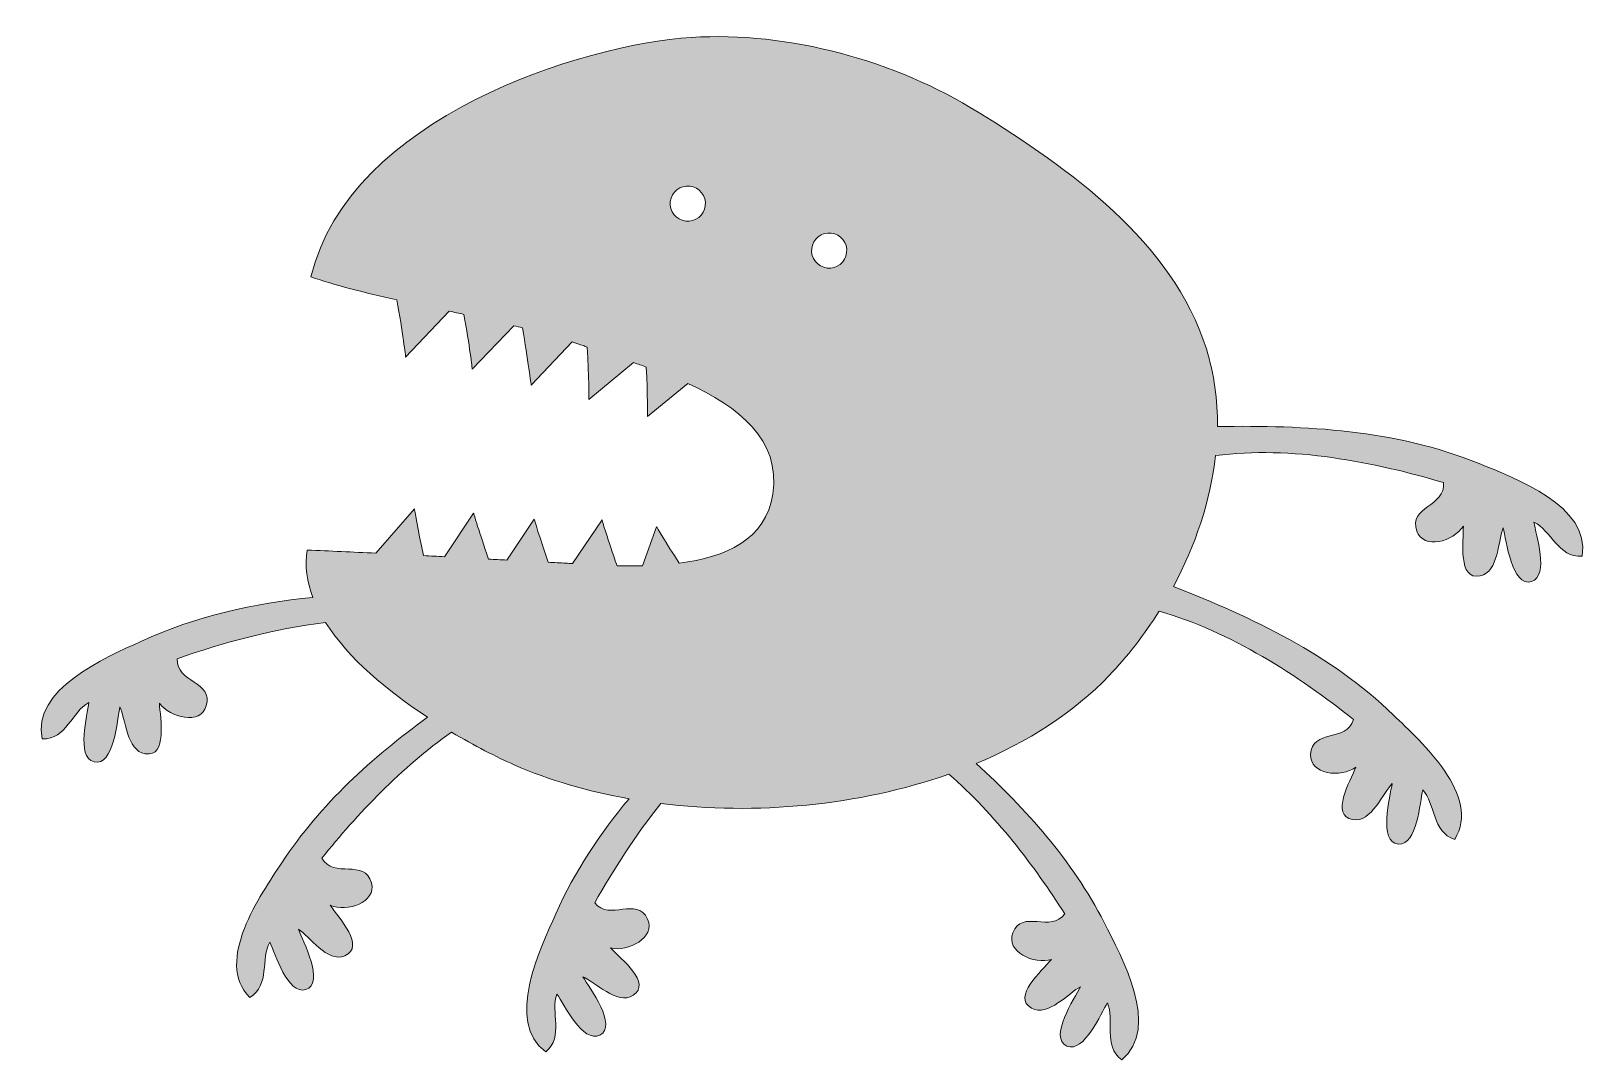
# Model space of a CAD drawing. Header units: inches. Extents: x -1 to 102, y 0 to 68.
import ezdxf

# ---------------------------------------------------------------- set-up
doc = ezdxf.new("R2010")
doc.units = ezdxf.units.IN
doc.header["$MEASUREMENT"] = 0
doc.layers.add('Layer 1', color=7, linetype='Continuous')

msp = doc.modelspace()

# ---------------------------------------------------------------- hatches: boundary and pattern name
at = {"layer": 'Layer 1', "true_color": 0xda789e}
h = msp.add_hatch(color=233, dxfattribs=at)
h.dxf.hatch_style = 2
edge = h.paths.add_edge_path()
edge.add_spline(control_points=[(94.76, 39.3), (89.18, 41.55), (83.37, 41.82), (77.52, 41.74), (77.54, 43.48), (77.31, 45.2), (76.79, 46.85), (74.56, 53.94), (67.75, 58.74), (61.75, 62.46), (56.3, 65.84), (49.3, 67.79), (42.84, 67.38), (35.68, 66.91), (20.34, 62.15), (17.77, 51.6), (19.35, 51.05), (21.33, 50.56), (23.44, 50.09), (23.82, 47.98), (24.02, 46.32), (24.02, 46.32), (24.02, 46.32), (26.89, 49.34), (26.89, 49.34), (27.22, 49.27), (27.54, 49.2), (27.86, 49.13), (28.23, 47.1), (28.41, 45.52), (28.41, 45.52), (28.41, 45.52), (31.15, 48.38), (31.15, 48.38), (31.33, 48.34), (31.52, 48.29), (31.71, 48.25), (32.09, 46.14), (32.29, 44.47), (32.29, 44.47), (32.29, 44.47), (35, 47.31), (35, 47.31), (35.24, 47.24), (35.48, 47.15), (35.71, 47.07), (35.8, 47.04), (35.9, 47), (35.99, 46.97), (36.1, 45.02), (36.09, 43.53), (36.09, 43.53), (36.09, 43.53), (39.04, 45.95), (39.04, 45.95), (39.32, 45.86), (39.6, 45.76), (39.88, 45.66), (39.97, 43.8), (39.96, 42.4), (39.96, 42.4), (39.96, 42.4), (42.61, 44.57), (42.61, 44.57), (45.93, 43.07), (48.75, 40.88), (48.22, 37.29), (47.77, 34.28), (45.09, 33.12), (42.05, 32.73), (41.15, 34.11), (40.56, 35.13), (40.56, 35.13), (40.56, 35.13), (39.62, 32.56), (39.62, 32.56), (39.05, 32.55), (38.49, 32.55), (37.95, 32.56), (37.34, 34.28), (36.96, 35.58), (36.96, 35.58), (36.96, 35.58), (35.02, 32.7), (35.02, 32.7), (34.88, 32.71), (34.73, 32.72), (34.59, 32.73), (34.2, 32.75), (33.81, 32.77), (33.42, 32.79), (32.85, 34.43), (32.49, 35.64), (32.49, 35.64), (32.49, 35.64), (30.68, 32.94), (30.68, 32.94), (30.28, 32.96), (29.88, 32.98), (29.48, 33), (28.88, 34.73), (28.5, 36.02), (28.5, 36.02), (28.5, 36.02), (26.57, 33.16), (26.57, 33.16), (26.11, 33.18), (25.66, 33.2), (25.2, 33.23), (24.81, 35), (24.6, 36.31), (24.6, 36.31), (24.6, 36.31), (22.05, 33.39), (22.05, 33.39), (20.54, 33.46), (19.04, 33.53), (17.53, 33.6), (17.36, 32.55), (17.51, 31.5), (17.9, 30.48), (14.03, 30.07), (10.22, 29.26), (6.56, 27.57), (4.24, 26.5), (-0.66, 24.42), (0.07, 21.15), (1.66, 21.1), (2.03, 22.97), (3.13, 23.54), (3.05, 22.74), (2.28, 19.96), (3.48, 19.64), (4.78, 19.3), (5.03, 22.43), (5.18, 23.27), (5.55, 22.54), (5.61, 20.36), (6.86, 20.17), (8.34, 19.95), (7.85, 22.48), (7.79, 23.51), (8.49, 22.53), (10.5, 22.05), (10.88, 23.33), (11.37, 24.96), (8.88, 24.84), (8.96, 26.43), (11.92, 27.47), (15.33, 28.42), (18.74, 28.82), (20.24, 26.46), (22.84, 24.3), (25.46, 22.58), (21.8, 19.9), (18.43, 16.9), (15.86, 12.99), (14.45, 10.86), (11.39, 6.5), (13.74, 4.11), (15.11, 4.91), (14.44, 6.69), (15.07, 7.75), (15.42, 7.03), (16.24, 4.26), (17.43, 4.63), (18.71, 5.03), (17.27, 7.82), (16.95, 8.6), (17.66, 8.18), (18.86, 6.36), (20.01, 6.86), (21.39, 7.45), (19.63, 9.34), (19.05, 10.19), (20.16, 9.72), (22.11, 10.38), (21.77, 11.66), (21.32, 13.31), (19.27, 11.89), (18.5, 13.29), (20.82, 16.18), (23.74, 19.29), (27.04, 21.59), (28.56, 20.69), (30.02, 19.96), (31.18, 19.44), (33.47, 18.43), (36.03, 17.69), (38.74, 17.21), (36.84, 14.92), (35.18, 12.44), (33.92, 9.63), (32.88, 7.29), (30.55, 2.5), (33.25, 0.52), (34.48, 1.53), (33.53, 3.18), (33.99, 4.33), (34.45, 3.67), (35.7, 1.07), (36.82, 1.63), (38.01, 2.22), (36.15, 4.75), (35.7, 5.47), (36.47, 5.17), (37.95, 3.57), (39.01, 4.25), (40.26, 5.05), (38.23, 6.64), (37.52, 7.37), (38.69, 7.09), (40.51, 8.06), (39.96, 9.27), (39.26, 10.82), (37.46, 9.09), (36.48, 10.35), (37.7, 12.49), (39.15, 14.78), (40.84, 16.89), (47.09, 16.12), (53.89, 16.74), (59.82, 18.83), (62.87, 16.18), (65.45, 12.77), (67.46, 9.63), (66.54, 8.33), (64.66, 9.96), (64.04, 8.37), (63.55, 7.13), (65.43, 6.26), (66.58, 6.61), (65.91, 5.83), (63.97, 4.14), (65.27, 3.4), (66.36, 2.79), (67.75, 4.46), (68.5, 4.81), (68.09, 4.06), (66.37, 1.44), (67.6, 0.91), (68.74, 0.42), (69.85, 3.08), (70.27, 3.76), (70.79, 2.64), (69.93, 0.94), (71.21, 0), (73.8, 2.12), (71.22, 6.78), (70.05, 9.06), (67.93, 13.18), (64.93, 16.5), (61.62, 19.53), (65, 20.94), (68.03, 22.87), (70.39, 25.33), (71.59, 26.58), (72.7, 28.01), (73.67, 29.56), (78.36, 28.26), (82.9, 25.28), (86.49, 22.43), (86.05, 20.9), (83.74, 21.83), (83.66, 20.12), (83.61, 18.79), (85.66, 18.58), (86.64, 19.28), (86.25, 18.33), (84.96, 16.1), (86.43, 15.83), (87.67, 15.59), (88.44, 17.63), (89.04, 18.2), (88.89, 17.36), (88.11, 14.32), (89.45, 14.22), (90.68, 14.12), (90.87, 17), (91.05, 17.79), (91.91, 16.89), (91.65, 15), (93.16, 14.53), (94.93, 17.37), (90.97, 20.95), (89.13, 22.72), (84.95, 26.75), (79.88, 29.13), (74.62, 31.19), (76.06, 33.88), (77.06, 36.84), (77.4, 39.82), (82.36, 40.49), (87.89, 39.39), (92.42, 38.04), (92.58, 36.46), (90.08, 36.46), (90.66, 34.85), (91.1, 33.59), (93.08, 34.16), (93.73, 35.18), (93.73, 34.15), (93.36, 31.6), (94.83, 31.89), (96.06, 32.14), (96.02, 34.32), (96.36, 35.07), (96.54, 34.24), (96.95, 31.12), (98.22, 31.52), (99.41, 31.9), (98.51, 34.64), (98.38, 35.43), (99.51, 34.92), (99.97, 33.07), (101.55, 33.2), (102.13, 36.5), (97.13, 38.34), (94.76, 39.3)], knot_values=[0, 0, 0, 0, 1, 1, 1, 2, 2, 2, 3, 3, 3, 4, 4, 4, 5, 5, 5, 6, 6, 6, 7, 7, 7, 8, 8, 8, 9, 9, 9, 10, 10, 10, 11, 11, 11, 12, 12, 12, 13, 13, 13, 14, 14, 14, 15, 15, 15, 16, 16, 16, 17, 17, 17, 18, 18, 18, 19, 19, 19, 20, 20, 20, 21, 21, 21, 22, 22, 22, 23, 23, 23, 24, 24, 24, 25, 25, 25, 26, 26, 26, 27, 27, 27, 28, 28, 28, 29, 29, 29, 30, 30, 30, 31, 31, 31, 32, 32, 32, 33, 33, 33, 34, 34, 34, 35, 35, 35, 36, 36, 36, 37, 37, 37, 38, 38, 38, 39, 39, 39, 40, 40, 40, 41, 41, 41, 42, 42, 42, 43, 43, 43, 44, 44, 44, 45, 45, 45, 46, 46, 46, 47, 47, 47, 48, 48, 48, 49, 49, 49, 50, 50, 50, 51, 51, 51, 52, 52, 52, 53, 53, 53, 54, 54, 54, 55, 55, 55, 56, 56, 56, 57, 57, 57, 58, 58, 58, 59, 59, 59, 60, 60, 60, 61, 61, 61, 62, 62, 62, 63, 63, 63, 64, 64, 64, 65, 65, 65, 66, 66, 66, 67, 67, 67, 68, 68, 68, 69, 69, 69, 70, 70, 70, 71, 71, 71, 72, 72, 72, 73, 73, 73, 74, 74, 74, 75, 75, 75, 76, 76, 76, 77, 77, 77, 78, 78, 78, 79, 79, 79, 80, 80, 80, 81, 81, 81, 82, 82, 82, 83, 83, 83, 84, 84, 84, 85, 85, 85, 86, 86, 86, 87, 87, 87, 88, 88, 88, 89, 89, 89, 90, 90, 90, 91, 91, 91, 92, 92, 92, 93, 93, 93, 94, 94, 94, 95, 95, 95, 96, 96, 96, 97, 97, 97, 98, 98, 98, 99, 99, 99, 100, 100, 100, 101, 101, 101, 102, 102, 102, 103, 103, 103, 104, 104, 104, 105, 105, 105, 106, 106, 106, 106], degree=3, periodic=1)
edge = h.paths.add_edge_path()
edge.add_spline(control_points=[(43.77, 56.29), (43.69, 55.66), (43.11, 55.2), (42.48, 55.28), (41.84, 55.35), (41.39, 55.93), (41.46, 56.56), (41.54, 57.2), (42.11, 57.66), (42.75, 57.58), (43.38, 57.51), (43.84, 56.93), (43.77, 56.29)], knot_values=[0, 0, 0, 0, 1, 1, 1, 2, 2, 2, 3, 3, 3, 4, 4, 4, 4], degree=3, periodic=1)
edge = h.paths.add_edge_path()
edge.add_spline(control_points=[(53.08, 53.2), (53.01, 52.56), (52.43, 52.11), (51.8, 52.18), (51.16, 52.26), (50.7, 52.83), (50.78, 53.47), (50.85, 54.11), (51.43, 54.56), (52.07, 54.49), (52.7, 54.41), (53.16, 53.84), (53.08, 53.2)], knot_values=[0, 0, 0, 0, 1, 1, 1, 2, 2, 2, 3, 3, 3, 4, 4, 4, 4], degree=3, periodic=1)

# ---------------------------------------------------------------- linework, layer by layer
at = {"layer": 'Layer 1', "lineweight": 0}
for points, knots in [([(94.76, 39.3), (89.18, 41.55), (83.37, 41.82), (77.52, 41.74), (77.54, 43.48), (77.31, 45.2), (76.79, 46.85), (74.56, 53.94), (67.75, 58.74), (61.75, 62.46), (56.3, 65.84), (49.3, 67.79), (42.84, 67.38), (35.68, 66.91), (20.34, 62.15), (17.77, 51.6), (19.35, 51.05), (21.33, 50.56), (23.44, 50.09), (23.82, 47.98), (24.02, 46.32), (24.02, 46.32), (24.02, 46.32), (26.89, 49.34), (26.89, 49.34), (27.22, 49.27), (27.54, 49.2), (27.86, 49.13), (28.23, 47.1), (28.41, 45.52), (28.41, 45.52), (28.41, 45.52), (31.15, 48.38), (31.15, 48.38), (31.33, 48.34), (31.52, 48.29), (31.71, 48.25), (32.09, 46.14), (32.29, 44.47), (32.29, 44.47), (32.29, 44.47), (35, 47.31), (35, 47.31), (35.24, 47.24), (35.48, 47.15), (35.71, 47.07), (35.8, 47.04), (35.9, 47), (35.99, 46.97), (36.1, 45.02), (36.09, 43.53), (36.09, 43.53), (36.09, 43.53), (39.04, 45.95), (39.04, 45.95), (39.32, 45.86), (39.6, 45.76), (39.88, 45.66), (39.97, 43.8), (39.96, 42.4), (39.96, 42.4), (39.96, 42.4), (42.61, 44.57), (42.61, 44.57), (45.93, 43.07), (48.75, 40.88), (48.22, 37.29), (47.77, 34.28), (45.09, 33.12), (42.05, 32.73), (41.15, 34.11), (40.56, 35.13), (40.56, 35.13), (40.56, 35.13), (39.62, 32.56), (39.62, 32.56), (39.05, 32.55), (38.49, 32.55), (37.95, 32.56), (37.34, 34.28), (36.96, 35.58), (36.96, 35.58), (36.96, 35.58), (35.02, 32.7), (35.02, 32.7), (34.88, 32.71), (34.73, 32.72), (34.59, 32.73), (34.2, 32.75), (33.81, 32.77), (33.42, 32.79), (32.85, 34.43), (32.49, 35.64), (32.49, 35.64), (32.49, 35.64), (30.68, 32.94), (30.68, 32.94), (30.28, 32.96), (29.88, 32.98), (29.48, 33), (28.88, 34.73), (28.5, 36.02), (28.5, 36.02), (28.5, 36.02), (26.57, 33.16), (26.57, 33.16), (26.11, 33.18), (25.66, 33.2), (25.2, 33.23), (24.81, 35), (24.6, 36.31), (24.6, 36.31), (24.6, 36.31), (22.05, 33.39), (22.05, 33.39), (20.54, 33.46), (19.04, 33.53), (17.53, 33.6), (17.36, 32.55), (17.51, 31.5), (17.9, 30.48), (14.03, 30.07), (10.22, 29.26), (6.56, 27.57), (4.24, 26.5), (-0.66, 24.42), (0.07, 21.15), (1.66, 21.1), (2.03, 22.97), (3.13, 23.54), (3.05, 22.74), (2.28, 19.96), (3.48, 19.64), (4.78, 19.3), (5.03, 22.43), (5.18, 23.27), (5.55, 22.54), (5.61, 20.36), (6.86, 20.17), (8.34, 19.95), (7.85, 22.48), (7.79, 23.51), (8.49, 22.53), (10.5, 22.05), (10.88, 23.33), (11.37, 24.96), (8.88, 24.84), (8.96, 26.43), (11.92, 27.47), (15.33, 28.42), (18.74, 28.82), (20.24, 26.46), (22.84, 24.3), (25.46, 22.58), (21.8, 19.9), (18.43, 16.9), (15.86, 12.99), (14.45, 10.86), (11.39, 6.5), (13.74, 4.11), (15.11, 4.91), (14.44, 6.69), (15.07, 7.75), (15.42, 7.03), (16.24, 4.26), (17.43, 4.63), (18.71, 5.03), (17.27, 7.82), (16.95, 8.6), (17.66, 8.18), (18.86, 6.36), (20.01, 6.86), (21.39, 7.45), (19.63, 9.34), (19.05, 10.19), (20.16, 9.72), (22.11, 10.38), (21.77, 11.66), (21.32, 13.31), (19.27, 11.89), (18.5, 13.29), (20.82, 16.18), (23.74, 19.29), (27.04, 21.59), (28.56, 20.69), (30.02, 19.96), (31.18, 19.44), (33.47, 18.43), (36.03, 17.69), (38.74, 17.21), (36.84, 14.92), (35.18, 12.44), (33.92, 9.63), (32.88, 7.29), (30.55, 2.5), (33.25, 0.52), (34.48, 1.53), (33.53, 3.18), (33.99, 4.33), (34.45, 3.67), (35.7, 1.07), (36.82, 1.63), (38.01, 2.22), (36.15, 4.75), (35.7, 5.47), (36.47, 5.17), (37.95, 3.57), (39.01, 4.25), (40.26, 5.05), (38.23, 6.64), (37.52, 7.37), (38.69, 7.09), (40.51, 8.06), (39.96, 9.27), (39.26, 10.82), (37.46, 9.09), (36.48, 10.35), (37.7, 12.49), (39.15, 14.78), (40.84, 16.89), (47.09, 16.12), (53.89, 16.74), (59.82, 18.83), (62.87, 16.18), (65.45, 12.77), (67.46, 9.63), (66.54, 8.33), (64.66, 9.96), (64.04, 8.37), (63.55, 7.13), (65.43, 6.26), (66.58, 6.61), (65.91, 5.83), (63.97, 4.14), (65.27, 3.4), (66.36, 2.79), (67.75, 4.46), (68.5, 4.81), (68.09, 4.06), (66.37, 1.44), (67.6, 0.91), (68.74, 0.42), (69.85, 3.08), (70.27, 3.76), (70.79, 2.64), (69.93, 0.94), (71.21, 0), (73.8, 2.12), (71.22, 6.78), (70.05, 9.06), (67.93, 13.18), (64.93, 16.5), (61.62, 19.53), (65, 20.94), (68.03, 22.87), (70.39, 25.33), (71.59, 26.58), (72.7, 28.01), (73.67, 29.56), (78.36, 28.26), (82.9, 25.28), (86.49, 22.43), (86.05, 20.9), (83.74, 21.83), (83.66, 20.12), (83.61, 18.79), (85.66, 18.58), (86.64, 19.28), (86.25, 18.33), (84.96, 16.1), (86.43, 15.83), (87.67, 15.59), (88.44, 17.63), (89.04, 18.2), (88.89, 17.36), (88.11, 14.32), (89.45, 14.22), (90.68, 14.12), (90.87, 17), (91.05, 17.79), (91.91, 16.89), (91.65, 15), (93.16, 14.53), (94.93, 17.37), (90.97, 20.95), (89.13, 22.72), (84.95, 26.75), (79.88, 29.13), (74.62, 31.19), (76.06, 33.88), (77.06, 36.84), (77.4, 39.82), (82.36, 40.49), (87.89, 39.39), (92.42, 38.04), (92.58, 36.46), (90.08, 36.46), (90.66, 34.85), (91.1, 33.59), (93.08, 34.16), (93.73, 35.18), (93.73, 34.15), (93.36, 31.6), (94.83, 31.89), (96.06, 32.14), (96.02, 34.32), (96.36, 35.07), (96.54, 34.24), (96.95, 31.12), (98.22, 31.52), (99.41, 31.9), (98.51, 34.64), (98.38, 35.43), (99.51, 34.92), (99.97, 33.07), (101.55, 33.2), (102.13, 36.5), (97.13, 38.34), (94.76, 39.3)], [0, 0, 0, 0, 1, 1, 1, 2, 2, 2, 3, 3, 3, 4, 4, 4, 5, 5, 5, 6, 6, 6, 7, 7, 7, 8, 8, 8, 9, 9, 9, 10, 10, 10, 11, 11, 11, 12, 12, 12, 13, 13, 13, 14, 14, 14, 15, 15, 15, 16, 16, 16, 17, 17, 17, 18, 18, 18, 19, 19, 19, 20, 20, 20, 21, 21, 21, 22, 22, 22, 23, 23, 23, 24, 24, 24, 25, 25, 25, 26, 26, 26, 27, 27, 27, 28, 28, 28, 29, 29, 29, 30, 30, 30, 31, 31, 31, 32, 32, 32, 33, 33, 33, 34, 34, 34, 35, 35, 35, 36, 36, 36, 37, 37, 37, 38, 38, 38, 39, 39, 39, 40, 40, 40, 41, 41, 41, 42, 42, 42, 43, 43, 43, 44, 44, 44, 45, 45, 45, 46, 46, 46, 47, 47, 47, 48, 48, 48, 49, 49, 49, 50, 50, 50, 51, 51, 51, 52, 52, 52, 53, 53, 53, 54, 54, 54, 55, 55, 55, 56, 56, 56, 57, 57, 57, 58, 58, 58, 59, 59, 59, 60, 60, 60, 61, 61, 61, 62, 62, 62, 63, 63, 63, 64, 64, 64, 65, 65, 65, 66, 66, 66, 67, 67, 67, 68, 68, 68, 69, 69, 69, 70, 70, 70, 71, 71, 71, 72, 72, 72, 73, 73, 73, 74, 74, 74, 75, 75, 75, 76, 76, 76, 77, 77, 77, 78, 78, 78, 79, 79, 79, 80, 80, 80, 81, 81, 81, 82, 82, 82, 83, 83, 83, 84, 84, 84, 85, 85, 85, 86, 86, 86, 87, 87, 87, 88, 88, 88, 89, 89, 89, 90, 90, 90, 91, 91, 91, 92, 92, 92, 93, 93, 93, 94, 94, 94, 95, 95, 95, 96, 96, 96, 97, 97, 97, 98, 98, 98, 99, 99, 99, 100, 100, 100, 101, 101, 101, 102, 102, 102, 103, 103, 103, 104, 104, 104, 105, 105, 105, 106, 106, 106, 106]), ([(43.77, 56.29), (43.69, 55.66), (43.11, 55.2), (42.48, 55.28), (41.84, 55.35), (41.39, 55.93), (41.46, 56.56), (41.54, 57.2), (42.11, 57.66), (42.75, 57.58), (43.38, 57.51), (43.84, 56.93), (43.77, 56.29)], [0, 0, 0, 0, 1, 1, 1, 2, 2, 2, 3, 3, 3, 4, 4, 4, 4]), ([(53.08, 53.2), (53.01, 52.56), (52.43, 52.11), (51.8, 52.18), (51.16, 52.26), (50.7, 52.83), (50.78, 53.47), (50.85, 54.11), (51.43, 54.56), (52.07, 54.49), (52.7, 54.41), (53.16, 53.84), (53.08, 53.2)], [0, 0, 0, 0, 1, 1, 1, 2, 2, 2, 3, 3, 3, 4, 4, 4, 4])]:
    msp.add_open_spline(points, degree=3, knots=knots, dxfattribs=at)

doc.saveas('drawing.dxf')
